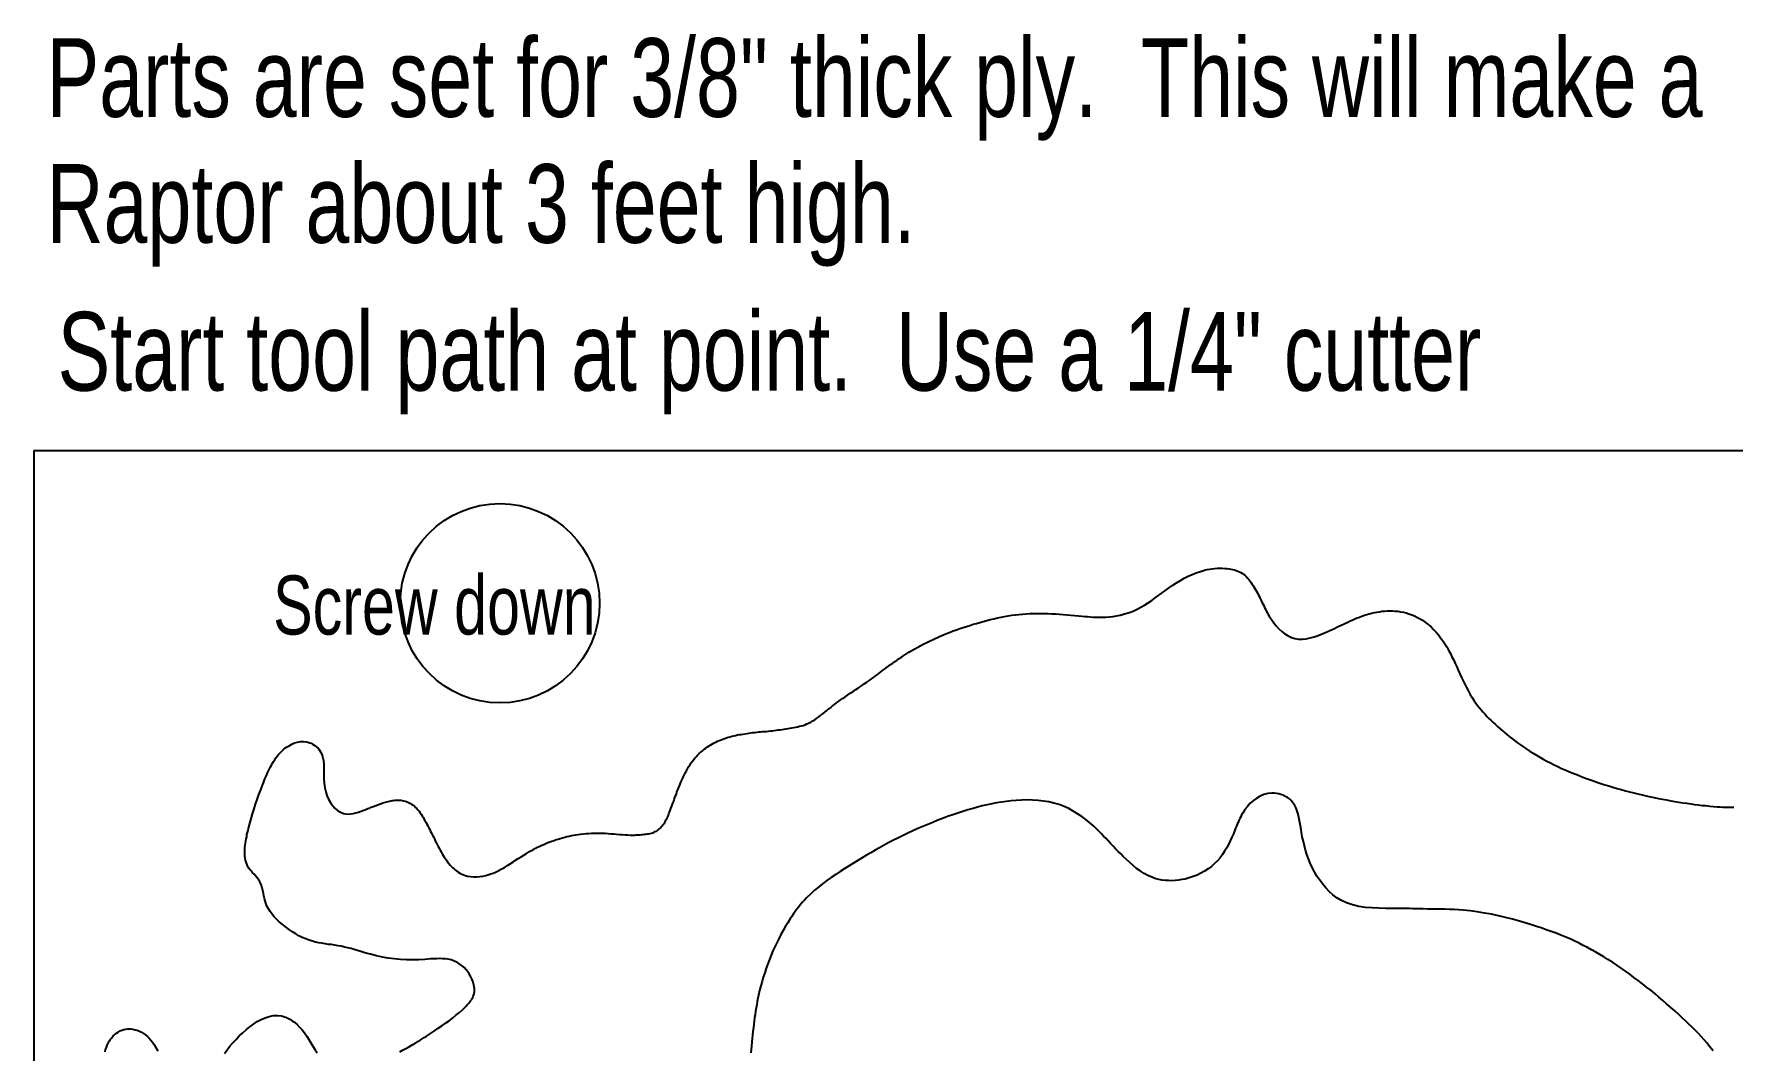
# Model space of a CAD drawing. Extents: x 0 to 30, y 0 to 14.6.
# Drawn here: x 0 to 10.78, y 8.19 to 14.65 of the extents above; entities that cross this region are included whole.
import ezdxf

# ---------------------------------------------------------------- set-up
doc = ezdxf.new("R2010")
doc.units = 0
doc.header["$MEASUREMENT"] = 0
doc.layers.add('CK_LEVEL_1', color=7, linetype='CONTINUOUS')

msp = doc.modelspace()

# ---------------------------------------------------------------- linework, layer by layer
at = {"layer": 'CK_LEVEL_1', "color": 3, "linetype": 'CONTINUOUS'}
for q in [(0, 0), (30, 12)]:
    msp.add_line((0, 12), q, dxfattribs=at)
msp.add_lwpolyline([(2.112, 9.723), (2.121, 9.727), (2.13, 9.73), (2.138, 9.733), (2.147, 9.737), (2.156, 9.74), (2.165, 9.743), (2.173, 9.747), (2.182, 9.75), (2.191, 9.753), (2.199, 9.756), (2.208, 9.759), (2.216, 9.762), (2.225, 9.764), (2.233, 9.767), (2.242, 9.769), (2.25, 9.771), (2.259, 9.774), (2.268, 9.775), (2.276, 9.777), (2.283, 9.778), (2.291, 9.779), (2.299, 9.78), (2.307, 9.78), (2.315, 9.78), (2.323, 9.78), (2.331, 9.779), (2.339, 9.778), (2.348, 9.776), (2.357, 9.774), (2.366, 9.771), (2.375, 9.767), (2.384, 9.763), (2.392, 9.758), (2.4, 9.753), (2.408, 9.748), (2.416, 9.742), (2.424, 9.734), (2.432, 9.726), (2.439, 9.718), (2.446, 9.709), (2.453, 9.7), (2.459, 9.691), (2.465, 9.681), (2.471, 9.671), (2.477, 9.662), (2.483, 9.65), (2.49, 9.639), (2.496, 9.628), (2.502, 9.616), (2.508, 9.604), (2.514, 9.593), (2.519, 9.581), (2.525, 9.57), (2.531, 9.558), (2.537, 9.546), (2.543, 9.534), (2.549, 9.522), (2.555, 9.51), (2.561, 9.498), (2.567, 9.486), (2.573, 9.474), (2.58, 9.462), (2.586, 9.451), (2.593, 9.44), (2.599, 9.429), (2.606, 9.418), (2.613, 9.408), (2.62, 9.398), (2.627, 9.388), (2.635, 9.378), (2.643, 9.368), (2.652, 9.359), (2.66, 9.351), (2.668, 9.343), (2.677, 9.336), (2.686, 9.329), (2.695, 9.323), (2.704, 9.317), (2.714, 9.312), (2.724, 9.307), (2.735, 9.303), (2.753, 9.297), (2.772, 9.294), (2.791, 9.292), (2.811, 9.293), (2.831, 9.294), (2.85, 9.297), (2.87, 9.302), (2.889, 9.307), (2.908, 9.313), (2.917, 9.317), (2.927, 9.321), (2.936, 9.325), (2.945, 9.329), (2.954, 9.334), (2.963, 9.339), (2.972, 9.343), (2.98, 9.348), (2.989, 9.353), (3.007, 9.364), (3.024, 9.375), (3.042, 9.386), (3.059, 9.398), (3.076, 9.409), (3.094, 9.42), (3.111, 9.431), (3.129, 9.442), (3.147, 9.453), (3.155, 9.458), (3.164, 9.463), (3.173, 9.467), (3.181, 9.472), (3.19, 9.476), (3.199, 9.481), (3.208, 9.485), (3.217, 9.489), (3.226, 9.493), (3.238, 9.499), (3.251, 9.504), (3.264, 9.51), (3.277, 9.515), (3.29, 9.52), (3.303, 9.524), (3.316, 9.529), (3.329, 9.533), (3.342, 9.537), (3.356, 9.541), (3.371, 9.545), (3.385, 9.549), (3.399, 9.552), (3.413, 9.555), (3.428, 9.557), (3.442, 9.56), (3.457, 9.562), (3.471, 9.564), (3.488, 9.566), (3.506, 9.568), (3.523, 9.569), (3.54, 9.57), (3.558, 9.571), (3.575, 9.571), (3.593, 9.571), (3.61, 9.571), (3.628, 9.57), (3.646, 9.569), (3.664, 9.567), (3.682, 9.566), (3.7, 9.564), (3.718, 9.562), (3.736, 9.561), (3.754, 9.56), (3.772, 9.559), (3.789, 9.558), (3.798, 9.558), (3.807, 9.558), (3.816, 9.558), (3.825, 9.559), (3.833, 9.559), (3.842, 9.56), (3.851, 9.56), (3.86, 9.561), (3.869, 9.562), (3.878, 9.563), (3.887, 9.564), (3.896, 9.565), (3.905, 9.566), (3.913, 9.568), (3.922, 9.57), (3.93, 9.573), (3.938, 9.576), (3.946, 9.58), (3.953, 9.584), (3.96, 9.588), (3.966, 9.593), (3.973, 9.598), (3.979, 9.604), (3.984, 9.61), (3.99, 9.616), (3.995, 9.623), (4, 9.63), (4.006, 9.638), (4.011, 9.647), (4.016, 9.657), (4.021, 9.666), (4.025, 9.675), (4.029, 9.685), (4.033, 9.695), (4.037, 9.704), (4.041, 9.714), (4.045, 9.726), (4.05, 9.738), (4.054, 9.749), (4.058, 9.761), (4.063, 9.773), (4.067, 9.784), (4.071, 9.796), (4.075, 9.808), (4.08, 9.819), (4.084, 9.832), (4.089, 9.845), (4.094, 9.857), (4.099, 9.87), (4.104, 9.882), (4.109, 9.894), (4.114, 9.907), (4.12, 9.919), (4.125, 9.931), (4.131, 9.943), (4.138, 9.956), (4.144, 9.967), (4.151, 9.979), (4.158, 9.991), (4.165, 10.002), (4.172, 10.014), (4.18, 10.025), (4.188, 10.035), (4.197, 10.046), (4.206, 10.056), (4.215, 10.066), (4.225, 10.076), (4.235, 10.085), (4.246, 10.094), (4.256, 10.103), (4.267, 10.111), (4.278, 10.119), (4.288, 10.125), (4.299, 10.132), (4.309, 10.138), (4.32, 10.143), (4.331, 10.149), (4.341, 10.154), (4.352, 10.159), (4.364, 10.164), (4.375, 10.168), (4.386, 10.172), (4.398, 10.176), (4.409, 10.179), (4.421, 10.183), (4.433, 10.186), (4.444, 10.188), (4.456, 10.191), (4.468, 10.194), (4.48, 10.196), (4.492, 10.198), (4.504, 10.2), (4.517, 10.202), (4.529, 10.204), (4.541, 10.206), (4.553, 10.207), (4.566, 10.209), (4.578, 10.21), (4.59, 10.211), (4.603, 10.213), (4.615, 10.214), (4.628, 10.215), (4.64, 10.216), (4.653, 10.217), (4.665, 10.219), (4.678, 10.22), (4.69, 10.221), (4.702, 10.223), (4.715, 10.224), (4.727, 10.226), (4.739, 10.227), (4.752, 10.229), (4.764, 10.231), (4.776, 10.233), (4.789, 10.235), (4.801, 10.237), (4.813, 10.239), (4.826, 10.241), (4.838, 10.243), (4.85, 10.246), (4.862, 10.249), (4.874, 10.252), (4.886, 10.255), (4.897, 10.259), (4.909, 10.264), (4.92, 10.268), (4.934, 10.275), (4.947, 10.283), (4.96, 10.291), (4.973, 10.3), (4.985, 10.309), (4.998, 10.319), (5.01, 10.329), (5.022, 10.339), (5.035, 10.349), (5.047, 10.359), (5.06, 10.369), (5.072, 10.379), (5.085, 10.388), (5.098, 10.398), (5.11, 10.407), (5.123, 10.417), (5.136, 10.426), (5.149, 10.435), (5.167, 10.447), (5.184, 10.459), (5.202, 10.471), (5.22, 10.482), (5.237, 10.494), (5.255, 10.506), (5.273, 10.518), (5.29, 10.53), (5.308, 10.542), (5.32, 10.55), (5.331, 10.559), (5.343, 10.568), (5.355, 10.576), (5.366, 10.585), (5.378, 10.594), (5.39, 10.603), (5.401, 10.612), (5.413, 10.621), (5.427, 10.631), (5.44, 10.641), (5.454, 10.651), (5.468, 10.661), (5.482, 10.67), (5.496, 10.68), (5.51, 10.689), (5.524, 10.699), (5.538, 10.708), (5.557, 10.719), (5.576, 10.73), (5.594, 10.741), (5.613, 10.752), (5.632, 10.762), (5.652, 10.772), (5.671, 10.782), (5.691, 10.791), (5.71, 10.801), (5.724, 10.807), (5.738, 10.813), (5.752, 10.82), (5.767, 10.826), (5.781, 10.832), (5.795, 10.838), (5.809, 10.843), (5.824, 10.849), (5.838, 10.855), (5.859, 10.862), (5.88, 10.87), (5.901, 10.877), (5.922, 10.884), (5.944, 10.89), (5.965, 10.897), (5.986, 10.903), (6.008, 10.909), (6.029, 10.915), (6.052, 10.921), (6.074, 10.927), (6.097, 10.932), (6.119, 10.937), (6.142, 10.942), (6.164, 10.947), (6.187, 10.951), (6.21, 10.955), (6.233, 10.958), (6.256, 10.96), (6.279, 10.962), (6.302, 10.964), (6.325, 10.965), (6.348, 10.966), (6.371, 10.966), (6.394, 10.966), (6.417, 10.966), (6.44, 10.965), (6.464, 10.964), (6.488, 10.963), (6.513, 10.961), (6.537, 10.959), (6.561, 10.957), (6.586, 10.955), (6.61, 10.953), (6.634, 10.951), (6.658, 10.949), (6.675, 10.947), (6.692, 10.946), (6.708, 10.944), (6.725, 10.943), (6.741, 10.942), (6.758, 10.942), (6.775, 10.942), (6.791, 10.942), (6.808, 10.942), (6.831, 10.944), (6.853, 10.947), (6.876, 10.951), (6.898, 10.955), (6.92, 10.961), (6.942, 10.967), (6.964, 10.975), (6.985, 10.983), (7.006, 10.993), (7.03, 11.005), (7.053, 11.019), (7.076, 11.033), (7.099, 11.049), (7.121, 11.065), (7.144, 11.081), (7.166, 11.097), (7.188, 11.114), (7.211, 11.13), (7.234, 11.145), (7.257, 11.161), (7.281, 11.175), (7.306, 11.189), (7.331, 11.202), (7.356, 11.213), (7.381, 11.224), (7.408, 11.233), (7.434, 11.24), (7.45, 11.244), (7.466, 11.247), (7.482, 11.25), (7.498, 11.251), (7.514, 11.253), (7.53, 11.253), (7.547, 11.253), (7.563, 11.252), (7.579, 11.251), (7.591, 11.249), (7.602, 11.247), (7.613, 11.245), (7.624, 11.242), (7.635, 11.239), (7.646, 11.235), (7.656, 11.23), (7.666, 11.225), (7.675, 11.219), (7.684, 11.213), (7.692, 11.206), (7.7, 11.198), (7.708, 11.19), (7.715, 11.182), (7.722, 11.173), (7.729, 11.164), (7.735, 11.155), (7.742, 11.146), (7.748, 11.135), (7.754, 11.125), (7.761, 11.114), (7.766, 11.104), (7.772, 11.093), (7.778, 11.082), (7.783, 11.071), (7.788, 11.06), (7.794, 11.049), (7.799, 11.038), (7.804, 11.027), (7.81, 11.016), (7.815, 11.004), (7.821, 10.993), (7.826, 10.982), (7.832, 10.971), (7.839, 10.959), (7.845, 10.948), (7.859, 10.927), (7.874, 10.907), (7.89, 10.887), (7.907, 10.869), (7.925, 10.852), (7.944, 10.837), (7.965, 10.824), (7.986, 10.814), (8.007, 10.807), (8.031, 10.803), (8.056, 10.803), (8.08, 10.805), (8.106, 10.81), (8.131, 10.817), (8.156, 10.826), (8.181, 10.836), (8.206, 10.846), (8.23, 10.857), (8.245, 10.864), (8.259, 10.871), (8.274, 10.878), (8.288, 10.885), (8.302, 10.892), (8.316, 10.898), (8.33, 10.905), (8.344, 10.911), (8.359, 10.918), (8.373, 10.924), (8.388, 10.931), (8.404, 10.937), (8.419, 10.943), (8.434, 10.948), (8.45, 10.954), (8.465, 10.959), (8.481, 10.963), (8.497, 10.968), (8.513, 10.971), (8.529, 10.975), (8.545, 10.977), (8.562, 10.98), (8.578, 10.981), (8.595, 10.982), (8.611, 10.983), (8.628, 10.982), (8.644, 10.981), (8.662, 10.98), (8.68, 10.977), (8.698, 10.973), (8.715, 10.969), (8.733, 10.964), (8.75, 10.958), (8.767, 10.951), (8.783, 10.943), (8.799, 10.934), (8.819, 10.923), (8.837, 10.909), (8.855, 10.895), (8.873, 10.88), (8.889, 10.864), (8.905, 10.847), (8.92, 10.83), (8.934, 10.812), (8.947, 10.793), (8.96, 10.773), (8.973, 10.753), (8.984, 10.732), (8.996, 10.712), (9.006, 10.691), (9.017, 10.669), (9.027, 10.648), (9.037, 10.626), (9.046, 10.605), (9.056, 10.582), (9.067, 10.56), (9.077, 10.538), (9.087, 10.516), (9.098, 10.495), (9.11, 10.473), (9.122, 10.452), (9.134, 10.431), (9.147, 10.411), (9.158, 10.396), (9.169, 10.382), (9.18, 10.367), (9.192, 10.353), (9.204, 10.339), (9.216, 10.326), (9.228, 10.312), (9.241, 10.299), (9.254, 10.286), (9.268, 10.273), (9.282, 10.26), (9.296, 10.247), (9.311, 10.234), (9.325, 10.222), (9.34, 10.21), (9.355, 10.197), (9.37, 10.185), (9.385, 10.174), (9.404, 10.159), (9.423, 10.145), (9.442, 10.131), (9.462, 10.117), (9.482, 10.104), (9.502, 10.09), (9.522, 10.078), (9.542, 10.065), (9.563, 10.053), (9.585, 10.04), (9.608, 10.028), (9.631, 10.016), (9.654, 10.004), (9.678, 9.993), (9.701, 9.982), (9.725, 9.972), (9.749, 9.962), (9.773, 9.952), (9.798, 9.942), (9.823, 9.932), (9.848, 9.922), (9.874, 9.913), (9.899, 9.904), (9.925, 9.895), (9.951, 9.886), (9.976, 9.878), (10.002, 9.87), (10.028, 9.862), (10.055, 9.854), (10.081, 9.847), (10.107, 9.84), (10.134, 9.833), (10.16, 9.826), (10.187, 9.82), (10.213, 9.813), (10.24, 9.807), (10.266, 9.802), (10.291, 9.796), (10.317, 9.791), (10.343, 9.786), (10.369, 9.781), (10.395, 9.776), (10.421, 9.772), (10.447, 9.767), (10.473, 9.763), (10.497, 9.76), (10.522, 9.756), (10.546, 9.753), (10.57, 9.75), (10.594, 9.747), (10.619, 9.745), (10.643, 9.742), (10.667, 9.74), (10.691, 9.738), (10.709, 9.737), (10.726, 9.736), (10.744, 9.735), (10.761, 9.735), (10.779, 9.735), (10.797, 9.735)], dxfattribs=at)
at = {"layer": 'CK_LEVEL_1', "color": 5, "linetype": 'CONTINUOUS'}
for points in [[(2.324, 8.182), (2.344, 8.194), (2.365, 8.205), (2.385, 8.216), (2.406, 8.228), (2.426, 8.239), (2.439, 8.247), (2.453, 8.255), (2.466, 8.264), (2.479, 8.272), (2.492, 8.281), (2.505, 8.289), (2.518, 8.298), (2.531, 8.307), (2.544, 8.315), (2.567, 8.331), (2.59, 8.347), (2.613, 8.363), (2.636, 8.379), (2.658, 8.396), (2.68, 8.414), (2.702, 8.432), (2.723, 8.451), (2.744, 8.471), (2.75, 8.477), (2.756, 8.484), (2.762, 8.491), (2.768, 8.498), (2.773, 8.505), (2.778, 8.512), (2.783, 8.519), (2.787, 8.527), (2.79, 8.535), (2.795, 8.55), (2.797, 8.565), (2.797, 8.581), (2.795, 8.597), (2.792, 8.614), (2.787, 8.63), (2.781, 8.646), (2.773, 8.661), (2.765, 8.676), (2.755, 8.69), (2.744, 8.703), (2.732, 8.716), (2.72, 8.727), (2.707, 8.737), (2.693, 8.746), (2.679, 8.754), (2.664, 8.76), (2.649, 8.765), (2.631, 8.769), (2.613, 8.772), (2.595, 8.773), (2.577, 8.774), (2.559, 8.773), (2.54, 8.772), (2.521, 8.771), (2.502, 8.769), (2.483, 8.767), (2.444, 8.765), (2.405, 8.765), (2.366, 8.766), (2.327, 8.768), (2.289, 8.772), (2.25, 8.777), (2.213, 8.783), (2.175, 8.791), (2.138, 8.801), (2.117, 8.806), (2.096, 8.812), (2.076, 8.818), (2.055, 8.825), (2.034, 8.831), (2.014, 8.837), (1.993, 8.842), (1.972, 8.847), (1.951, 8.852), (1.931, 8.855), (1.91, 8.859), (1.89, 8.862), (1.87, 8.864), (1.849, 8.867), (1.829, 8.871), (1.809, 8.874), (1.789, 8.878), (1.77, 8.884), (1.747, 8.891), (1.726, 8.899), (1.704, 8.908), (1.683, 8.919), (1.663, 8.93), (1.642, 8.943), (1.623, 8.956), (1.603, 8.97), (1.584, 8.985), (1.568, 8.998), (1.553, 9.012), (1.538, 9.026), (1.524, 9.041), (1.512, 9.056), (1.5, 9.072), (1.489, 9.089), (1.48, 9.107), (1.473, 9.125), (1.468, 9.14), (1.464, 9.156), (1.46, 9.173), (1.457, 9.189), (1.453, 9.205), (1.449, 9.221), (1.445, 9.237), (1.439, 9.252), (1.432, 9.266), (1.425, 9.277), (1.416, 9.288), (1.408, 9.299), (1.398, 9.309), (1.389, 9.319), (1.38, 9.33), (1.371, 9.34), (1.363, 9.351), (1.356, 9.363), (1.351, 9.375), (1.347, 9.387), (1.343, 9.399), (1.341, 9.412), (1.34, 9.426), (1.339, 9.439), (1.339, 9.453), (1.339, 9.466), (1.34, 9.48), (1.342, 9.493), (1.343, 9.507), (1.345, 9.521), (1.348, 9.534), (1.351, 9.547), (1.353, 9.561), (1.357, 9.574), (1.36, 9.587), (1.363, 9.6), (1.371, 9.631), (1.38, 9.662), (1.389, 9.693), (1.398, 9.724), (1.408, 9.755), (1.418, 9.785), (1.429, 9.816), (1.44, 9.846), (1.452, 9.876), (1.457, 9.889), (1.462, 9.902), (1.467, 9.915), (1.473, 9.928), (1.478, 9.941), (1.484, 9.954), (1.49, 9.966), (1.496, 9.979), (1.502, 9.991), (1.509, 10.003), (1.515, 10.015), (1.522, 10.026), (1.529, 10.037), (1.537, 10.049), (1.545, 10.059), (1.554, 10.07), (1.563, 10.08), (1.572, 10.09), (1.587, 10.103), (1.603, 10.116), (1.62, 10.126), (1.637, 10.136), (1.655, 10.144), (1.674, 10.149), (1.693, 10.152), (1.712, 10.153), (1.731, 10.151), (1.741, 10.148), (1.751, 10.145), (1.761, 10.141), (1.77, 10.136), (1.779, 10.13), (1.788, 10.124), (1.796, 10.117), (1.804, 10.11), (1.81, 10.103), (1.824, 10.081), (1.833, 10.057), (1.838, 10.032), (1.841, 10.005), (1.841, 9.977), (1.841, 9.948), (1.842, 9.918), (1.843, 9.888), (1.848, 9.858), (1.853, 9.833), (1.861, 9.809), (1.871, 9.787), (1.883, 9.765), (1.896, 9.746), (1.911, 9.728), (1.928, 9.714), (1.946, 9.703), (1.965, 9.695), (1.98, 9.692), (1.996, 9.691), (2.012, 9.692), (2.028, 9.695), (2.045, 9.699), (2.062, 9.704), (2.079, 9.71), (2.096, 9.716), (2.112, 9.723)], [(10.664, 8.188), (10.642, 8.216), (10.625, 8.238), (10.607, 8.258), (10.589, 8.279), (10.57, 8.299), (10.551, 8.318), (10.531, 8.338), (10.511, 8.357), (10.491, 8.376), (10.471, 8.395), (10.446, 8.418), (10.421, 8.441), (10.396, 8.463), (10.371, 8.485), (10.346, 8.507), (10.32, 8.529), (10.294, 8.551), (10.268, 8.572), (10.242, 8.593), (10.215, 8.614), (10.189, 8.634), (10.162, 8.654), (10.135, 8.674), (10.108, 8.694), (10.08, 8.713), (10.053, 8.732), (10.025, 8.75), (9.996, 8.768), (9.971, 8.784), (9.945, 8.799), (9.919, 8.814), (9.893, 8.829), (9.867, 8.844), (9.84, 8.857), (9.814, 8.871), (9.787, 8.884), (9.76, 8.896), (9.729, 8.91), (9.698, 8.922), (9.667, 8.935), (9.636, 8.946), (9.605, 8.957), (9.573, 8.968), (9.542, 8.978), (9.51, 8.988), (9.478, 8.998), (9.434, 9.011), (9.39, 9.023), (9.345, 9.034), (9.301, 9.045), (9.256, 9.055), (9.212, 9.063), (9.167, 9.071), (9.121, 9.077), (9.076, 9.081), (9.048, 9.083), (9.02, 9.085), (8.991, 9.086), (8.963, 9.087), (8.935, 9.087), (8.907, 9.088), (8.878, 9.088), (8.85, 9.088), (8.822, 9.089), (8.805, 9.089), (8.789, 9.09), (8.772, 9.09), (8.755, 9.09), (8.738, 9.091), (8.721, 9.091), (8.704, 9.092), (8.687, 9.092), (8.67, 9.092), (8.628, 9.092), (8.585, 9.092), (8.542, 9.093), (8.499, 9.095), (8.457, 9.099), (8.415, 9.105), (8.375, 9.114), (8.337, 9.127), (8.3, 9.145), (8.274, 9.16), (8.25, 9.179), (8.227, 9.199), (8.205, 9.222), (8.185, 9.246), (8.166, 9.271), (8.148, 9.298), (8.132, 9.325), (8.118, 9.353), (8.106, 9.379), (8.095, 9.407), (8.085, 9.434), (8.076, 9.462), (8.069, 9.49), (8.062, 9.518), (8.055, 9.547), (8.05, 9.577), (8.045, 9.607), (8.041, 9.628), (8.037, 9.649), (8.033, 9.669), (8.029, 9.69), (8.023, 9.71), (8.016, 9.728), (8.007, 9.746), (7.996, 9.763), (7.984, 9.778), (7.973, 9.788), (7.961, 9.796), (7.948, 9.804), (7.935, 9.811), (7.92, 9.816), (7.906, 9.82), (7.891, 9.823), (7.876, 9.825), (7.861, 9.825), (7.836, 9.822), (7.812, 9.816), (7.788, 9.806), (7.766, 9.793), (7.745, 9.777), (7.725, 9.76), (7.707, 9.74), (7.691, 9.72), (7.677, 9.698), (7.67, 9.686), (7.664, 9.675), (7.658, 9.663), (7.652, 9.651), (7.647, 9.639), (7.642, 9.627), (7.637, 9.615), (7.632, 9.603), (7.627, 9.59), (7.618, 9.567), (7.608, 9.544), (7.597, 9.521), (7.586, 9.499), (7.574, 9.476), (7.561, 9.455), (7.548, 9.434), (7.533, 9.414), (7.516, 9.395), (7.498, 9.377), (7.478, 9.359), (7.457, 9.343), (7.435, 9.329), (7.411, 9.316), (7.387, 9.304), (7.362, 9.294), (7.337, 9.286), (7.311, 9.279), (7.29, 9.275), (7.269, 9.272), (7.248, 9.269), (7.227, 9.268), (7.206, 9.269), (7.186, 9.27), (7.165, 9.272), (7.145, 9.276), (7.125, 9.281), (7.099, 9.29), (7.074, 9.302), (7.05, 9.315), (7.026, 9.33), (7.003, 9.346), (6.981, 9.364), (6.959, 9.383), (6.938, 9.402), (6.918, 9.422), (6.902, 9.438), (6.886, 9.454), (6.87, 9.47), (6.855, 9.487), (6.84, 9.503), (6.824, 9.52), (6.809, 9.536), (6.793, 9.552), (6.778, 9.568), (6.754, 9.591), (6.731, 9.614), (6.706, 9.635), (6.681, 9.656), (6.655, 9.676), (6.628, 9.694), (6.6, 9.711), (6.572, 9.727), (6.543, 9.74), (6.511, 9.752), (6.478, 9.761), (6.445, 9.769), (6.411, 9.774), (6.377, 9.778), (6.342, 9.78), (6.307, 9.781), (6.273, 9.78), (6.238, 9.778), (6.207, 9.775), (6.176, 9.772), (6.145, 9.767), (6.114, 9.762), (6.084, 9.756), (6.054, 9.75), (6.023, 9.743), (5.993, 9.735), (5.964, 9.727), (5.931, 9.718), (5.899, 9.708), (5.867, 9.698), (5.835, 9.687), (5.803, 9.676), (5.771, 9.664), (5.74, 9.652), (5.708, 9.639), (5.677, 9.626), (5.645, 9.613), (5.614, 9.599), (5.582, 9.585), (5.551, 9.571), (5.52, 9.556), (5.49, 9.541), (5.459, 9.525), (5.429, 9.51), (5.399, 9.493), (5.37, 9.478), (5.342, 9.462), (5.315, 9.446), (5.287, 9.43), (5.259, 9.413), (5.232, 9.397), (5.204, 9.38), (5.177, 9.363), (5.15, 9.345), (5.121, 9.327), (5.092, 9.308), (5.064, 9.289), (5.036, 9.269), (5.009, 9.249), (4.982, 9.228), (4.956, 9.206), (4.931, 9.183), (4.907, 9.159), (4.894, 9.145), (4.882, 9.131), (4.869, 9.117), (4.858, 9.102), (4.846, 9.088), (4.835, 9.072), (4.824, 9.057), (4.813, 9.041), (4.803, 9.026), (4.787, 9.001), (4.772, 8.976), (4.758, 8.951), (4.744, 8.926), (4.73, 8.9), (4.718, 8.874), (4.705, 8.848), (4.693, 8.822), (4.682, 8.795), (4.671, 8.768), (4.66, 8.74), (4.65, 8.712), (4.641, 8.684), (4.632, 8.656), (4.624, 8.628), (4.616, 8.6), (4.609, 8.571), (4.602, 8.542), (4.598, 8.522), (4.594, 8.501), (4.59, 8.48), (4.586, 8.46), (4.583, 8.439), (4.58, 8.418), (4.577, 8.397), (4.574, 8.376), (4.571, 8.356), (4.569, 8.333), (4.566, 8.31), (4.564, 8.288), (4.562, 8.265), (4.559, 8.242), (4.557, 8.219), (4.555, 8.197), (4.553, 8.174)], [(0.452, 8.182), (0.455, 8.196), (0.46, 8.209), (0.465, 8.223), (0.471, 8.236), (0.478, 8.249), (0.486, 8.261), (0.495, 8.271), (0.504, 8.282), (0.514, 8.291), (0.524, 8.299), (0.535, 8.307), (0.547, 8.314), (0.559, 8.319), (0.571, 8.323), (0.584, 8.326), (0.598, 8.328), (0.613, 8.327), (0.628, 8.326), (0.642, 8.322), (0.656, 8.318), (0.67, 8.312), (0.683, 8.306), (0.696, 8.298), (0.708, 8.29), (0.721, 8.279), (0.732, 8.268), (0.743, 8.256), (0.752, 8.243), (0.762, 8.23), (0.77, 8.216), (0.779, 8.201), (0.787, 8.186)], [(1.21, 8.171), (1.227, 8.194), (1.245, 8.217), (1.264, 8.239), (1.284, 8.26), (1.304, 8.282), (1.326, 8.302), (1.349, 8.323), (1.371, 8.34), (1.394, 8.357), (1.418, 8.373), (1.443, 8.386), (1.468, 8.397), (1.494, 8.405), (1.52, 8.411), (1.546, 8.412), (1.571, 8.409), (1.581, 8.407), (1.59, 8.404), (1.599, 8.401), (1.608, 8.397), (1.617, 8.393), (1.625, 8.388), (1.634, 8.383), (1.642, 8.377), (1.65, 8.372), (1.669, 8.356), (1.687, 8.339), (1.703, 8.321), (1.718, 8.301), (1.732, 8.281), (1.745, 8.26), (1.759, 8.239), (1.772, 8.217), (1.785, 8.195), (1.799, 8.174)]]:
    msp.add_lwpolyline(points, dxfattribs=at)
msp.add_circle((2.959, 11.031), 0.633, dxfattribs=at)

# ---------------------------------------------------------------- texts
at = {"layer": 'CK_LEVEL_1', "color": 3, "linetype": 'CONTINUOUS', "width": 0.75}
for s, p in [('Parts are set for 3/8" thick ply.  This will make a', (0.08, 14.12)), ('Raptor about 3 feet high.', (0.08, 13.32)), ('Start tool path at point.  Use a 1/4" cutter', (0.15, 12.381))]:
    msp.add_text(s, height=0.5, dxfattribs=at).set_placement(p)
at = {"layer": 'CK_LEVEL_1', "color": 7, "linetype": 'CONTINUOUS', "width": 0.75}
msp.add_text('Screw down', height=0.375, dxfattribs=at).set_placement((1.519, 10.832))

doc.saveas('drawing.dxf')
